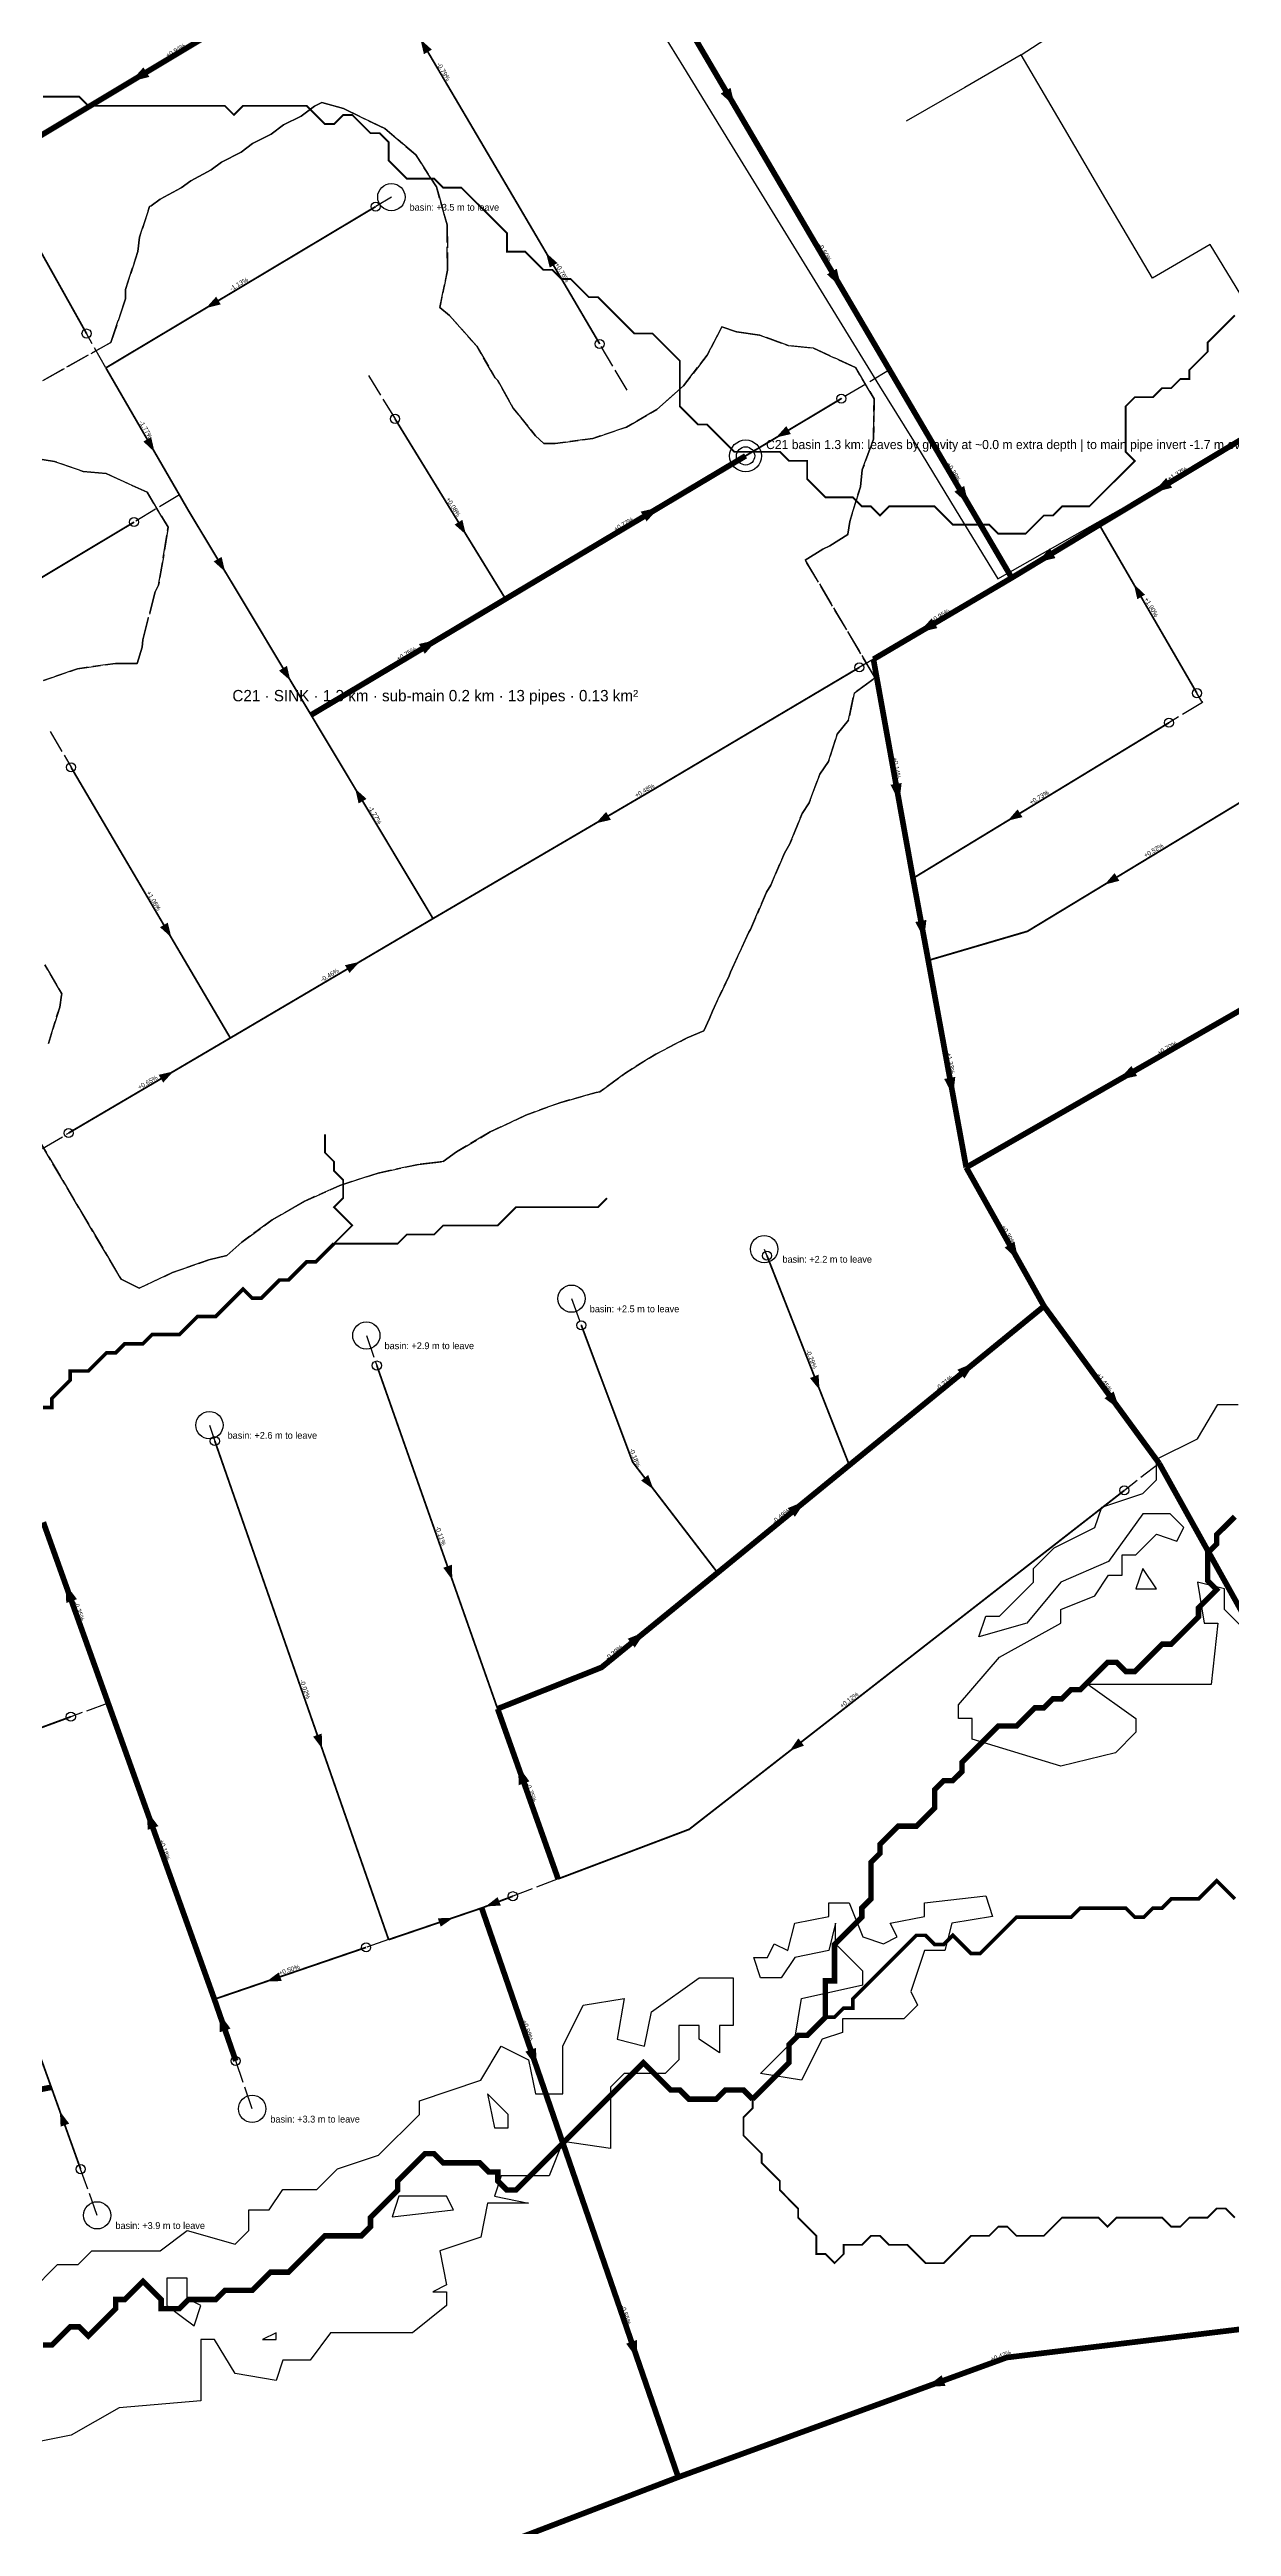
# Model space of a CAD drawing. Header units: metres. Extents: x 442821 to 452274, y 2561971 to 2571293.
# Drawn here: x 445438 to 445958, y 2564924 to 2566013 of the extents above; entities that cross this region are included whole.
import ezdxf
from ezdxf.enums import TextEntityAlignment as Align

# ---------------------------------------------------------------- set-up
doc = ezdxf.new("R2010")
doc.units = ezdxf.units.M
doc.header["$LTSCALE"] = 8
doc.linetypes.add('DASHDOT', pattern=[3.556, 2.54, -0.508, 0, -0.508])
doc.linetypes.add('DASHED', pattern=[1.524, 1.27, -0.254])
for name, color, linetype in [('A_ARROWS', 7, 'Continuous'), ('A_BASINS', 1, 'Continuous'), ('A_BRANCH', 7, 'Continuous'), ('A_BUILT_2006', 252, 'Continuous'), ('A_CATCH_LABEL', 7, 'Continuous'), ('A_CATCHMENTS', 7, 'Continuous'), ('A_GRADIENT', 8, 'Continuous'), ('A_HEAD_GAP', 8, 'Continuous'), ('A_HEADS', 8, 'Continuous'), ('A_LATERAL', 7, 'Continuous'), ('A_OUTLET_LABEL', 7, 'Continuous'), ('A_OUTLETS', 7, 'Continuous'), ('A_STREAMS', 5, 'Continuous'), ('A_SUBMAIN', 7, 'Continuous'), ('A_WADI', 4, 'Continuous')]:
    doc.layers.add(name, color=color, linetype=linetype)

msp = doc.modelspace()

# ---------------------------------------------------------------- linework, layer by layer
at = {"layer": 'A_ARROWS', "color": 1}
for points in [[(445601.3, 2566017.2), (445606.3, 2566012.7), (445602.8, 2566010.7)], [(445473.9, 2565998.7), (445479.5, 2566004.9), (445482.1, 2566000.7)], [(445739.5, 2565987.8), (445733.3, 2565993.4), (445737.6, 2565995.9)], [(445656.5, 2565923.4), (445661.5, 2565918.9), (445658.1, 2565916.9)], [(445786.2, 2565908.2), (445780, 2565913.9), (445784.3, 2565916.4)], [(445842.2, 2565812.8), (445836, 2565818.4), (445840.3, 2565820.9)], [(445923.5, 2565818.1), (445929.1, 2565824.4), (445931.7, 2565820.1)], [(445872.3, 2565787.2), (445877.9, 2565793.5), (445880.4, 2565789.2)], [(445914.9, 2565777.7), (445919.8, 2565773.1), (445916.4, 2565771.1)], [(445820.4, 2565756.5), (445826, 2565762.7), (445828.5, 2565758.4)], [(445811.8, 2565682), (445807.9, 2565689.5), (445812.8, 2565690.3)], [(445859.4, 2565673.7), (445863.8, 2565678.7), (445865.9, 2565675.3)], [(445902, 2565645.6), (445906.4, 2565650.7), (445908.5, 2565647.3)], [(445822.7, 2565621.8), (445818.8, 2565629.2), (445823.7, 2565630.1)], [(445835.4, 2565552.8), (445831.5, 2565560.2), (445836.4, 2565561.1)], [(445908.1, 2565559.7), (445913.8, 2565565.9), (445916.3, 2565561.5)], [(445864.2, 2565480.4), (445858.1, 2565486.1), (445862.4, 2565488.6)], [(445776.7, 2565423.5), (445772.5, 2565428.7), (445776.3, 2565430.2)], [(445845, 2565435.5), (445840.4, 2565428.5), (445837.3, 2565432.4)], [(445908.7, 2565414.8), (445902, 2565419.8), (445906, 2565422.8)], [(445703.7, 2565379.8), (445698.3, 2565383.6), (445701.4, 2565386.1)], [(445770.5, 2565374.7), (445765.9, 2565367.7), (445762.7, 2565371.5)], [(445445.2, 2565338.2), (445450.3, 2565331.5), (445445.6, 2565329.8)], [(445615.3, 2565339.9), (445611.3, 2565345.3), (445615.1, 2565346.6)], [(445700.1, 2565317.2), (445695.5, 2565310.2), (445692.4, 2565314.1)], [(445558.1, 2565265.7), (445554.1, 2565271.1), (445557.9, 2565272.4)], [(445763.6, 2565264.8), (445767.4, 2565270.3), (445769.9, 2565267.1)], [(445644.2, 2565258.1), (445649.2, 2565251.4), (445644.5, 2565249.7)], [(445481, 2565238.4), (445486.1, 2565231.7), (445481.4, 2565230.1)], [(445629.9, 2565196.4), (445635.2, 2565200.5), (445636.6, 2565196.8)], [(445615.7, 2565191.4), (445610.2, 2565187.5), (445608.9, 2565191.2)], [(445533.6, 2565163.4), (445539, 2565167.4), (445540.3, 2565163.6)], [(445512.8, 2565149.5), (445517.8, 2565142.7), (445513.1, 2565141.1)], [(445652.3, 2565125.8), (445647.4, 2565132.6), (445652.1, 2565134.2)], [(445442.8, 2565106.3), (445446.9, 2565100.9), (445443.1, 2565099.6)], [(445696.7, 2564997.4), (445691.7, 2565004.2), (445696.4, 2565005.8)], [(445823.7, 2564985.2), (445830.4, 2564990.3), (445832.1, 2564985.6)]]:
    msp.add_solid(points, dxfattribs=at)
at = {"layer": 'A_ARROWS', "color": 2}
for points in [[(445507, 2565899.1), (445511.5, 2565904.1), (445513.5, 2565900.7)], [(445484.4, 2565835.8), (445479.5, 2565840.4), (445482.9, 2565842.4)], [(445757.6, 2565842.2), (445762.1, 2565847.2), (445764.1, 2565843.7)], [(445706.3, 2565811.5), (445700.7, 2565805.3), (445698.1, 2565809.6)], [(445621.3, 2565799.5), (445616.3, 2565803.9), (445619.7, 2565806)], [(445515.4, 2565783.2), (445510.4, 2565787.7), (445513.9, 2565789.7)], [(445608.8, 2565753.3), (445603.2, 2565747.1), (445600.6, 2565751.4)], [(445544.1, 2565735.3), (445539.1, 2565739.7), (445542.6, 2565741.8)], [(445572.6, 2565687.8), (445577.6, 2565683.3), (445574.1, 2565681.3)], [(445678.4, 2565672.6), (445682.9, 2565677.6), (445685, 2565674.1)], [(445491.8, 2565622.4), (445486.8, 2565626.9), (445490.2, 2565628.9)], [(445574.6, 2565611.7), (445570.1, 2565606.8), (445568.1, 2565610.2)], [(445492.7, 2565563.5), (445488.2, 2565558.6), (445486.2, 2565562)]]:
    msp.add_solid(points, dxfattribs=at)
at = {"layer": 'A_BASINS', "color": 1}
for centre in [(445588.5, 2565947.9), (445752.4, 2565485.4), (445667.7, 2565463.6), (445577.5, 2565447.4), (445508.5, 2565408), (445527.3, 2565107.4), (445459.2, 2565060.6)]:
    msp.add_circle(centre, 6, dxfattribs=at)
at = {"layer": 'A_BRANCH', "color": 1, "const_width": 0.8}
for points in [[(445454.5, 2565887.9), (445413, 2565962.1)], [(445475.4, 2565805), (445315.3, 2565709)], [(445942.6, 2565729.8), (445899.7, 2565803.8)], [(446019.6, 2565716.9), (445868.1, 2565625.1), (445824.5, 2565612.3)]]:
    msp.add_lwpolyline(points, dxfattribs=at)
at = {"layer": 'A_BRANCH', "color": 2, "const_width": 0.8}
for points in [[(445786.3, 2565859.3), (445744.2, 2565834.1)], [(445446.6, 2565536.4), (445517.7, 2565578.2)]]:
    msp.add_lwpolyline(points, dxfattribs=at)
at = {"layer": 'A_BRANCH', "color": 2, "linetype": 'DASHED', "const_width": 0.8}
msp.add_lwpolyline([(445794.2, 2565741.1), (445704.3, 2565687.8), (445606.8, 2565630.7)], dxfattribs=at)
at = {"layer": 'A_BRANCH', "color": 1, "linetype": 'DASHED', "const_width": 0.8}
for points in [[(445910.7, 2565379.3), (445719.4, 2565230.3), (445661.8, 2565208.5)], [(445447.6, 2565279.8), (445388.3, 2565258)], [(445641.9, 2565200.9), (445628.2, 2565195.7)], [(445577.4, 2565178.4), (445510.7, 2565155.6)]]:
    msp.add_lwpolyline(points, dxfattribs=at)
at = {"layer": 'A_BUILT_2006', "color": 252}
for points in [[(445698.4, 2566035.1), (445716.9, 2566005)], [(445865.4, 2566010.4), (445888.6, 2566025.5)], [(445716.9, 2566005), (445737.2, 2565972)], [(445865.4, 2566010.4), (445840.6, 2565996.1)], [(445884.4, 2565978), (445865.4, 2566010.4)], [(445840.6, 2565996.1), (445814.8, 2565981.3)], [(445737.2, 2565972), (445757.1, 2565939.6)], [(445902.6, 2565946.9), (445884.4, 2565978)], [(445757.1, 2565939.6), (445773.5, 2565912.9)], [(445923.1, 2565912.2), (445902.6, 2565946.9)], [(445948.4, 2565927), (445923.1, 2565912.2)], [(445969.2, 2565892.9), (445948.4, 2565927)], [(445773.5, 2565912.9), (445790.5, 2565885.3)], [(445790.5, 2565885.3), (445803, 2565864.8)], [(445803, 2565864.8), (445821.4, 2565835.3)], [(445956.6, 2565837.8), (445989.5, 2565858.7)], [(445821.4, 2565835.3), (445836.8, 2565809.9)], [(445922.6, 2565818.3), (445956.6, 2565837.8)], [(445889, 2565799.3), (445922.6, 2565818.3)], [(445836.8, 2565809.9), (445855.1, 2565780)], [(445855.1, 2565780), (445889, 2565799.3)]]:
    msp.add_lwpolyline(points, dxfattribs=at)
at = {"layer": 'A_CATCHMENTS', "color": 1, "linetype": 'DASHED'}
for points in [[(445431.7, 2565536.5), (445469.7, 2565472.1), (445477.7, 2565468.2), (445492.3, 2565475.1), (445508.2, 2565480.6), (445516.2, 2565482.6), (445522.7, 2565488.4), (445536.1, 2565498.2), (445550.4, 2565506.5), (445565.9, 2565513.4), (445582.7, 2565518.8), (445600.4, 2565522.6), (445611.2, 2565523.9), (445617.1, 2565528.2), (445632, 2565536.9), (445647.6, 2565544.3), (445663, 2565549.9), (445678.5, 2565554.2), (445680.1, 2565554.5), (445691.5, 2565562.9), (445704.7, 2565571.1), (445718.5, 2565578.2), (445725.8, 2565581.3), (445728.3, 2565586.8), (445729.6, 2565590), (445737, 2565605.5), (445737.6, 2565607.2), (445745.6, 2565624.7), (445746.4, 2565625.9), (445753.4, 2565642.3), (445755.3, 2565645.4), (445761.3, 2565659.5), (445763.6, 2565663.5), (445769.1, 2565676.9), (445772.1, 2565681.6), (445776.8, 2565694.2), (445780.6, 2565699.7), (445784.5, 2565711.8), (445789.5, 2565717.9), (445791.9, 2565729.8), (445801.1, 2565736.6), (445770.4, 2565788.3), (445778.2, 2565793.1), (445781.3, 2565794.5), (445789.2, 2565799.6), (445789.2, 2565799.7), (445790, 2565805.3), (445794.7, 2565820.5), (445795.5, 2565828), (445800.5, 2565841.5), (445800.7, 2565859.2), (445792.5, 2565872.9), (445774, 2565881.5), (445762.9, 2565882.6), (445750.4, 2565887.2), (445740.2, 2565888.7), (445733.8, 2565890.8), (445727.3, 2565878.4), (445716.9, 2565864.9), (445705.2, 2565854.5), (445691.9, 2565846.8), (445677, 2565841.8), (445660.5, 2565839.5), (445655.5, 2565839.6), (445651.9, 2565842.9), (445642.1, 2565855.1), (445635.3, 2565867.2), (445634.2, 2565868.4), (445626, 2565882.3), (445614.1, 2565895.8), (445609.8, 2565899.3), (445613.2, 2565915.8), (445613, 2565935.7), (445608.3, 2565952.4), (445599.2, 2565966.5), (445585.6, 2565978), (445567.5, 2565986.8), (445558, 2565989.4), (445554.7, 2565987.8), (445548.8, 2565983.5), (445541.1, 2565979.6), (445541.1, 2565979.6), (445535.6, 2565975.6), (445527.5, 2565971.5), (445522.5, 2565967.7), (445513.9, 2565963.3), (445509.3, 2565959.9), (445500.4, 2565955.1), (445496.1, 2565952), (445486.8, 2565947), (445482.9, 2565944.1), (445482.2, 2565943.7), (445477.8, 2565930.2), (445477.1, 2565923.9), (445471.6, 2565907.2), (445471.7, 2565903.1), (445465.2, 2565884), (445393.4, 2565843.7)], [(445431.3, 2565833.1), (445440.4, 2565831.7), (445453, 2565827.3), (445463.2, 2565826.3), (445481.1, 2565818.1), (445490.4, 2565802.7), (445486.2, 2565777.2), (445484.7, 2565774.4), (445479.2, 2565753.3), (445478.9, 2565750), (445476.8, 2565742.8), (445467.3, 2565742.9), (445450.6, 2565740.5), (445435.6, 2565735.4)], [(445436.2, 2565610.4), (445443.6, 2565597.6), (445443.5, 2565597), (445442.7, 2565591.8), (445437.8, 2565575.8)]]:
    msp.add_lwpolyline(points, dxfattribs=at)
at = {"layer": 'A_CATCHMENTS', "color": 2, "linetype": 'DASHED'}
for points in [[(445393.4, 2565843.7), (445465.2, 2565884), (445471.7, 2565903.1), (445471.6, 2565907.2), (445477.1, 2565923.9), (445477.8, 2565930.2), (445482.2, 2565943.7), (445482.9, 2565944.1), (445486.8, 2565947), (445496.1, 2565952), (445500.4, 2565955.1), (445509.3, 2565959.9), (445513.9, 2565963.3), (445522.5, 2565967.7), (445527.5, 2565971.5), (445535.6, 2565975.6), (445541.1, 2565979.6), (445548.8, 2565983.5), (445554.7, 2565987.8), (445558, 2565989.4), (445567.5, 2565986.8), (445585.6, 2565978), (445599.2, 2565966.5), (445608.3, 2565952.4), (445613, 2565935.7), (445613.2, 2565915.8), (445609.8, 2565899.3), (445614.1, 2565895.8), (445626, 2565882.3), (445634.2, 2565868.4), (445635.3, 2565867.2), (445642.1, 2565855.1), (445651.9, 2565842.9), (445655.5, 2565839.6), (445660.5, 2565839.5), (445677, 2565841.8), (445691.9, 2565846.8), (445705.2, 2565854.5), (445716.9, 2565864.9), (445727.3, 2565878.4), (445733.8, 2565890.8), (445740.2, 2565888.7), (445750.4, 2565887.2), (445762.9, 2565882.6), (445774, 2565881.5), (445792.5, 2565872.9), (445800.7, 2565859.2), (445800.5, 2565841.5), (445795.5, 2565828), (445794.7, 2565820.5), (445790, 2565805.3), (445789.2, 2565799.7), (445789.2, 2565799.6), (445781.3, 2565794.5), (445778.2, 2565793.1), (445770.4, 2565788.3), (445801.1, 2565736.6), (445791.9, 2565729.8), (445789.5, 2565717.9), (445784.5, 2565711.8), (445780.6, 2565699.7), (445776.8, 2565694.2), (445772.1, 2565681.6), (445769.1, 2565676.9), (445763.6, 2565663.5), (445761.3, 2565659.5), (445755.3, 2565645.4), (445753.4, 2565642.3), (445746.4, 2565625.9), (445745.6, 2565624.7), (445737.6, 2565607.2), (445737, 2565605.5), (445729.6, 2565590), (445728.3, 2565586.8), (445725.8, 2565581.3), (445718.5, 2565578.2), (445704.7, 2565571.1), (445691.5, 2565562.9), (445680.1, 2565554.5), (445678.5, 2565554.2), (445663, 2565549.9), (445647.6, 2565544.3), (445632, 2565536.9), (445617.1, 2565528.2), (445611.2, 2565523.9), (445600.4, 2565522.6), (445582.7, 2565518.8), (445565.9, 2565513.4), (445550.4, 2565506.5), (445536.1, 2565498.2), (445522.7, 2565488.4), (445516.2, 2565482.6), (445508.2, 2565480.6), (445492.3, 2565475.1), (445477.7, 2565468.2), (445469.7, 2565472.1), (445431.7, 2565536.5)], [(445435.6, 2565735.4), (445450.6, 2565740.5), (445467.3, 2565742.9), (445476.8, 2565742.8), (445478.9, 2565750), (445479.2, 2565753.3), (445484.7, 2565774.4), (445486.2, 2565777.2), (445490.4, 2565802.7), (445481.1, 2565818.1), (445463.2, 2565826.3), (445453, 2565827.3), (445440.4, 2565831.7), (445431.3, 2565833.1)], [(445437.8, 2565575.8), (445442.7, 2565591.8), (445443.5, 2565597), (445443.5, 2565597), (445443.6, 2565597.6), (445436.2, 2565610.4)]]:
    msp.add_lwpolyline(points, dxfattribs=at)
at = {"layer": 'A_HEAD_GAP', "color": 8, "linetype": 'DASHED'}
for points in [[(445588.5, 2565947.9), (445581.6, 2565943.7)], [(445463, 2565872.8), (445454.5, 2565887.9)], [(445692.1, 2565863), (445680.1, 2565883.3)], [(445807.5, 2565871.9), (445786.3, 2565859.3)], [(445578.4, 2565869.4), (445590.1, 2565850.4)], [(445495.3, 2565817), (445475.4, 2565805)], [(445800.4, 2565744.7), (445794.2, 2565741.1)], [(445944.7, 2565726.2), (445945, 2565725.7), (445930.3, 2565716.8)], [(445944.7, 2565726.2), (445942.6, 2565729.8)], [(445438.5, 2565713), (445447.7, 2565697.2)], [(445424.7, 2565523.4), (445446.6, 2565536.4)], [(445752.4, 2565485.4), (445753.6, 2565482.5)], [(445667.7, 2565463.6), (445672, 2565451.9)], [(445577.5, 2565447.4), (445582.1, 2565434.2)], [(445508.5, 2565408), (445510.9, 2565401)], [(445926, 2565391.2), (445910.7, 2565379.3)], [(445464, 2565285.8), (445447.6, 2565279.8)], [(445661.8, 2565208.5), (445641.9, 2565200.9)], [(445587.3, 2565181.8), (445577.4, 2565178.4)], [(445527.3, 2565107.4), (445520.1, 2565128.5)], [(445459.2, 2565060.6), (445451.9, 2565080.9)]]:
    msp.add_lwpolyline(points, dxfattribs=at)
at = {"layer": 'A_HEADS', "color": 2}
for centre in [(445581.6, 2565943.7), (445786.3, 2565859.3), (445590.1, 2565850.4), (445794.2, 2565741.1), (445447.7, 2565697.2), (445446.6, 2565536.4)]:
    msp.add_circle(centre, 2, dxfattribs=at)
at = {"layer": 'A_HEADS', "color": 1}
for centre in [(445454.5, 2565887.9), (445680.1, 2565883.3), (445475.4, 2565805), (445942.6, 2565729.8), (445930.3, 2565716.8), (445753.6, 2565482.5), (445672, 2565451.9), (445582.1, 2565434.2), (445510.9, 2565401), (445910.7, 2565379.3), (445447.6, 2565279.8), (445641.9, 2565200.9), (445577.4, 2565178.4), (445520.1, 2565128.5), (445451.9, 2565080.9)]:
    msp.add_circle(centre, 2, dxfattribs=at)
at = {"layer": 'A_LATERAL', "color": 1, "linetype": 'DASHDOT', "const_width": 0.8}
for points in [[(445644.2, 2565944.4), (445576.1, 2566060)], [(445753.6, 2565482.5), (445789.8, 2565390.4)], [(445672, 2565451.9), (445694.6, 2565391.7), (445731.9, 2565343.1)], [(445582.1, 2565434.2), (445635.2, 2565283.3)], [(445451.9, 2565080.9), (445439, 2565116.9)]]:
    msp.add_lwpolyline(points, dxfattribs=at)
at = {"layer": 'A_LATERAL', "color": 2, "linetype": 'DASHDOT', "const_width": 0.8}
for points in [[(445581.6, 2565943.7), (445463, 2565872.8)], [(445463, 2565872.8), (445495.3, 2565817)], [(445495.3, 2565817), (445499.1, 2565810.4), (445525.5, 2565766.5)], [(445606.8, 2565630.7), (445553.2, 2565720.2)], [(445517.7, 2565578.2), (445606.8, 2565630.7)]]:
    msp.add_lwpolyline(points, dxfattribs=at)
at = {"layer": 'A_LATERAL', "color": 1, "const_width": 0.8}
for points in [[(445680.1, 2565883.3), (445644.2, 2565944.4)], [(445930.3, 2565716.8), (445817.8, 2565648.4)], [(445425.7, 2565153.9), (445439, 2565116.9)]]:
    msp.add_lwpolyline(points, dxfattribs=at)
at = {"layer": 'A_LATERAL', "color": 2, "linetype": 'DASHED', "const_width": 0.8}
msp.add_lwpolyline([(445590.1, 2565850.4), (445638.7, 2565771.2)], dxfattribs=at)
at = {"layer": 'A_LATERAL', "color": 2, "const_width": 0.8}
for points in [[(445525.5, 2565766.5), (445553.2, 2565720.2)], [(445447.7, 2565697.2), (445517.7, 2565578.2)]]:
    msp.add_lwpolyline(points, dxfattribs=at)
at = {"layer": 'A_LATERAL', "color": 1, "linetype": 'DASHED', "const_width": 0.8}
for points in [[(445510.9, 2565401), (445587.3, 2565181.8)], [(445587.3, 2565181.8), (445628.2, 2565195.7)]]:
    msp.add_lwpolyline(points, dxfattribs=at)
at = {"layer": 'A_OUTLETS', "color": 1}
for radius in [7, 4]:
    msp.add_circle((445744.2, 2565834.1), radius, dxfattribs=at)
at = {"layer": 'A_STREAMS', "color": 5}
for points, const_width in [([(445959.3, 2565895.9), (445955.3, 2565891.9), (445951.3, 2565887.9), (445947.3, 2565883.9), (445947.3, 2565879.9), (445943.3, 2565875.9), (445939.3, 2565871.9), (445939.3, 2565867.9), (445935.3, 2565867.9), (445931.3, 2565863.9), (445927.3, 2565863.9), (445923.3, 2565859.9), (445919.3, 2565859.9), (445915.3, 2565859.9), (445911.3, 2565855.9), (445911.3, 2565851.9), (445911.3, 2565847.9), (445911.3, 2565843.9), (445911.3, 2565839.9), (445911.3, 2565835.9), (445915.3, 2565831.9), (445911.3, 2565827.9), (445907.3, 2565823.9), (445903.3, 2565819.9), (445899.3, 2565815.9), (445895.3, 2565811.9), (445891.3, 2565811.9), (445887.3, 2565811.9), (445883.3, 2565811.9), (445879.3, 2565807.9), (445875.3, 2565807.9), (445871.3, 2565803.9), (445867.3, 2565799.9), (445863.3, 2565799.9), (445859.3, 2565799.9), (445855.3, 2565799.9), (445851.3, 2565803.9), (445847.3, 2565803.9), (445843.3, 2565803.9), (445839.3, 2565803.9), (445835.3, 2565803.9), (445831.3, 2565807.9), (445827.3, 2565811.9), (445823.3, 2565811.9), (445819.3, 2565811.9), (445815.3, 2565811.9), (445811.3, 2565811.9), (445807.3, 2565811.9), (445803.3, 2565807.9), (445799.3, 2565811.9), (445795.3, 2565811.9), (445791.3, 2565815.9), (445787.3, 2565815.9), (445783.3, 2565815.9), (445779.3, 2565815.9), (445775.3, 2565819.9), (445771.3, 2565823.9), (445771.3, 2565827.9), (445771.3, 2565831.9), (445767.3, 2565831.9), (445763.3, 2565831.9), (445759.3, 2565835.9), (445755.3, 2565835.9), (445751.3, 2565835.9), (445747.3, 2565835.9), (445743.3, 2565835.9), (445739.3, 2565835.9), (445735.3, 2565839.9), (445731.3, 2565843.9), (445727.3, 2565847.9), (445723.3, 2565847.9), (445719.3, 2565851.9), (445715.3, 2565855.9), (445715.3, 2565859.9), (445715.3, 2565863.9), (445715.3, 2565867.9), (445715.3, 2565871.9), (445715.3, 2565875.9), (445711.3, 2565879.9), (445707.3, 2565883.9), (445703.3, 2565887.9), (445699.3, 2565887.9), (445695.3, 2565887.9), (445691.3, 2565891.9), (445687.3, 2565895.9), (445683.3, 2565899.9), (445679.3, 2565903.9), (445675.3, 2565903.9), (445671.3, 2565907.9), (445667.3, 2565911.9), (445663.3, 2565911.9), (445659.3, 2565915.9), (445655.3, 2565915.9), (445651.3, 2565919.9), (445647.3, 2565923.9), (445643.3, 2565923.9), (445639.3, 2565923.9), (445639.3, 2565927.9), (445639.3, 2565932), (445635.3, 2565936), (445631.3, 2565940), (445627.3, 2565944), (445623.3, 2565948), (445619.3, 2565952), (445615.3, 2565952), (445611.3, 2565952), (445607.3, 2565956), (445603.3, 2565956), (445599.3, 2565956), (445595.3, 2565956), (445591.3, 2565960), (445587.3, 2565964), (445587.3, 2565968), (445587.3, 2565972), (445583.3, 2565976), (445579.3, 2565976), (445575.3, 2565980), (445571.3, 2565984), (445567.3, 2565984), (445563.3, 2565980), (445559.3, 2565980), (445555.3, 2565984), (445551.3, 2565988), (445547.3, 2565988), (445543.3, 2565988), (445539.3, 2565988), (445535.3, 2565988), (445531.3, 2565988), (445527.3, 2565988), (445523.3, 2565988), (445519.3, 2565984), (445515.3, 2565988), (445511.3, 2565988), (445507.3, 2565988), (445503.3, 2565988), (445499.3, 2565988), (445495.3, 2565988), (445491.3, 2565988), (445487.3, 2565988), (445483.3, 2565988), (445479.3, 2565988), (445475.3, 2565988), (445471.3, 2565988), (445467.3, 2565988), (445463.3, 2565988), (445459.3, 2565988), (445455.3, 2565988), (445451.3, 2565992), (445447.3, 2565992), (445443.3, 2565992), (445439.3, 2565992), (445435.3, 2565992)], 0.8), ([(445559.3, 2565535.8), (445559.3, 2565531.8), (445559.3, 2565527.8), (445563.3, 2565523.8), (445563.3, 2565519.8), (445567.3, 2565515.8), (445567.3, 2565511.8), (445567.3, 2565507.8), (445563.3, 2565503.8), (445567.3, 2565499.8), (445571.3, 2565495.8), (445567.3, 2565491.8), (445563.3, 2565487.8)], 0.8), ([(445683.3, 2565507.8), (445679.3, 2565503.8), (445675.3, 2565503.8), (445671.3, 2565503.8), (445667.3, 2565503.8), (445663.3, 2565503.8), (445659.3, 2565503.8), (445655.3, 2565503.8), (445651.3, 2565503.8), (445647.3, 2565503.8), (445643.3, 2565503.8), (445639.3, 2565499.8), (445635.3, 2565495.8), (445631.3, 2565495.8), (445627.3, 2565495.8), (445623.3, 2565495.8), (445619.3, 2565495.8), (445615.3, 2565495.8), (445611.3, 2565495.8), (445607.3, 2565491.8), (445603.3, 2565491.8), (445599.3, 2565491.8), (445595.3, 2565491.8), (445591.3, 2565487.8), (445587.3, 2565487.8), (445583.3, 2565487.8), (445579.3, 2565487.8), (445575.3, 2565487.8), (445571.3, 2565487.8), (445567.3, 2565487.8), (445563.3, 2565487.8)], 0.8), ([(445563.3, 2565487.8), (445559.3, 2565483.8), (445555.3, 2565479.8), (445551.3, 2565479.8), (445547.3, 2565475.8), (445543.3, 2565471.8), (445539.3, 2565471.8), (445535.3, 2565467.8), (445531.3, 2565463.8), (445527.3, 2565463.8), (445523.3, 2565467.8), (445519.3, 2565463.8), (445515.3, 2565459.8), (445511.3, 2565455.8), (445507.3, 2565455.8), (445503.3, 2565455.8), (445499.3, 2565451.8), (445495.3, 2565447.8), (445491.3, 2565447.8), (445487.3, 2565447.8), (445483.3, 2565447.8), (445479.3, 2565443.8), (445475.3, 2565443.8), (445471.3, 2565443.8), (445467.3, 2565439.8), (445463.3, 2565439.8), (445459.3, 2565435.8), (445455.3, 2565431.8), (445451.3, 2565431.8), (445447.3, 2565431.8), (445447.3, 2565427.8), (445443.3, 2565423.8), (445439.3, 2565419.8), (445439.3, 2565415.8), (445435.3, 2565415.8)], 1.6), ([(445959.3, 2565367.8), (445955.3, 2565363.8), (445951.3, 2565359.8), (445951.3, 2565355.7), (445947.3, 2565351.7), (445947.3, 2565347.7), (445947.3, 2565343.7), (445947.3, 2565339.7), (445951.3, 2565335.7), (445947.3, 2565331.7), (445943.3, 2565327.7), (445943.3, 2565323.7), (445939.3, 2565319.7), (445935.3, 2565315.7), (445931.3, 2565311.7), (445927.3, 2565311.7), (445923.3, 2565307.7), (445919.3, 2565303.7), (445915.3, 2565299.7), (445911.3, 2565299.7), (445907.3, 2565303.7), (445903.3, 2565303.7), (445899.3, 2565299.7), (445895.3, 2565295.7), (445891.3, 2565291.7), (445887.3, 2565291.7), (445883.3, 2565287.7), (445879.3, 2565287.7), (445875.3, 2565283.7), (445871.3, 2565283.7), (445867.3, 2565279.7), (445863.3, 2565275.7), (445859.3, 2565275.7), (445855.3, 2565275.7), (445851.3, 2565271.7), (445847.3, 2565267.7), (445843.3, 2565263.7), (445839.3, 2565259.7), (445839.3, 2565255.7), (445835.3, 2565251.7), (445831.3, 2565251.7), (445827.3, 2565247.7), (445827.3, 2565243.7), (445827.3, 2565239.7), (445823.3, 2565235.7), (445819.3, 2565231.7), (445815.3, 2565231.7), (445811.3, 2565231.7), (445807.3, 2565227.7), (445803.3, 2565223.7), (445803.3, 2565219.7), (445799.3, 2565215.7), (445799.3, 2565211.7), (445799.3, 2565207.7), (445799.3, 2565203.7), (445799.3, 2565199.7), (445795.3, 2565195.7), (445795.3, 2565191.7), (445791.3, 2565187.7), (445787.3, 2565183.7), (445783.3, 2565179.7), (445783.3, 2565175.7), (445783.3, 2565171.7), (445783.3, 2565167.7), (445783.3, 2565163.7), (445779.3, 2565163.7), (445779.3, 2565159.7), (445779.3, 2565155.7), (445779.3, 2565151.7), (445779.3, 2565147.7)], 2.4), ([(445959.3, 2565199.7), (445955.3, 2565203.7), (445951.3, 2565207.7), (445947.3, 2565203.7), (445943.3, 2565199.7), (445939.3, 2565199.7), (445935.3, 2565199.7), (445931.3, 2565199.7), (445927.3, 2565195.7), (445923.3, 2565195.7), (445919.3, 2565191.7), (445915.3, 2565191.7), (445911.3, 2565195.7), (445907.3, 2565195.7), (445903.3, 2565195.7), (445899.3, 2565195.7), (445895.3, 2565195.7), (445891.3, 2565195.7), (445887.3, 2565191.7), (445883.3, 2565191.7), (445879.3, 2565191.7), (445875.3, 2565191.7), (445871.3, 2565191.7), (445867.3, 2565191.7), (445863.3, 2565191.7), (445859.3, 2565187.7), (445855.3, 2565183.7), (445851.3, 2565179.7), (445847.3, 2565175.7), (445843.3, 2565175.7), (445839.3, 2565179.7), (445835.3, 2565183.7), (445831.3, 2565179.7), (445827.3, 2565179.7), (445823.3, 2565183.7), (445819.3, 2565183.7), (445815.3, 2565179.7), (445811.3, 2565175.7), (445807.3, 2565171.7), (445803.3, 2565167.7), (445799.3, 2565163.7), (445795.3, 2565159.7), (445791.3, 2565155.7), (445791.3, 2565151.7), (445787.3, 2565151.7), (445783.3, 2565147.7), (445779.3, 2565147.7)], 1.6), ([(445779.3, 2565147.7), (445775.3, 2565143.7), (445771.3, 2565139.7), (445767.3, 2565139.7), (445763.3, 2565135.7), (445763.3, 2565131.7), (445763.3, 2565127.7), (445759.3, 2565123.7), (445755.3, 2565119.7), (445751.3, 2565115.7), (445747.3, 2565111.7)], 2.4), ([(445747.3, 2565111.7), (445743.3, 2565115.7), (445739.3, 2565115.7), (445735.3, 2565115.7), (445731.3, 2565111.7), (445727.3, 2565111.7), (445723.3, 2565111.7), (445719.3, 2565111.7), (445715.3, 2565115.7), (445711.3, 2565115.7), (445707.3, 2565119.7), (445703.3, 2565123.7), (445699.3, 2565127.7), (445695.3, 2565123.7), (445691.3, 2565119.7), (445687.3, 2565115.7), (445683.3, 2565111.7), (445679.3, 2565107.7), (445675.3, 2565103.7), (445671.3, 2565099.7), (445667.3, 2565095.7), (445663.3, 2565091.7), (445659.3, 2565087.7), (445655.3, 2565083.7), (445651.3, 2565079.7), (445647.3, 2565075.7), (445643.3, 2565071.7), (445639.3, 2565071.7), (445635.3, 2565075.7), (445635.3, 2565079.7), (445631.3, 2565079.7), (445627.3, 2565083.7), (445623.3, 2565083.7), (445619.3, 2565083.7), (445615.3, 2565083.7), (445611.3, 2565083.7), (445607.3, 2565087.7), (445603.3, 2565087.7), (445599.3, 2565083.7), (445595.3, 2565079.7), (445591.3, 2565075.7), (445591.3, 2565071.7), (445587.3, 2565067.6), (445583.3, 2565063.6), (445579.3, 2565059.6), (445579.3, 2565055.6), (445575.3, 2565051.6), (445571.3, 2565051.6), (445567.3, 2565051.6), (445563.3, 2565051.6), (445559.3, 2565051.6), (445555.3, 2565047.6), (445551.3, 2565043.6), (445547.3, 2565039.6), (445543.3, 2565035.6), (445539.3, 2565035.6), (445535.3, 2565035.6), (445531.3, 2565031.6), (445527.3, 2565027.6), (445523.3, 2565027.6), (445519.3, 2565027.6), (445515.3, 2565027.6), (445511.3, 2565023.6), (445507.3, 2565023.6), (445503.3, 2565023.6), (445499.3, 2565023.6), (445495.3, 2565019.6), (445491.3, 2565019.6), (445487.3, 2565019.6), (445487.3, 2565023.6), (445483.3, 2565027.6), (445479.3, 2565031.6), (445475.3, 2565027.6), (445471.3, 2565023.6), (445467.3, 2565023.6), (445467.3, 2565019.6), (445463.3, 2565015.6), (445459.3, 2565011.6), (445455.3, 2565007.6), (445451.3, 2565011.6), (445447.3, 2565011.6), (445443.3, 2565007.6), (445439.3, 2565003.6), (445435.3, 2565003.6)], 2.4), ([(445959.3, 2565059.6), (445955.3, 2565063.6), (445951.3, 2565063.6), (445947.3, 2565059.6), (445943.3, 2565059.6), (445939.3, 2565059.6), (445935.3, 2565055.6), (445931.3, 2565055.6), (445927.3, 2565059.6), (445923.3, 2565059.6), (445919.3, 2565059.6), (445915.3, 2565059.6), (445911.3, 2565059.6), (445907.3, 2565059.6), (445903.3, 2565055.6), (445899.3, 2565059.6), (445895.3, 2565059.6), (445891.3, 2565059.6), (445887.3, 2565059.6), (445883.3, 2565059.6), (445879.3, 2565055.6), (445875.3, 2565051.6), (445871.3, 2565051.6), (445867.3, 2565051.6), (445863.3, 2565051.6), (445859.3, 2565055.6), (445855.3, 2565055.6), (445851.3, 2565051.6), (445847.3, 2565051.6), (445843.3, 2565051.6), (445839.3, 2565047.6), (445835.3, 2565043.6), (445831.3, 2565039.6), (445827.3, 2565039.6), (445823.3, 2565039.6), (445819.3, 2565043.6), (445815.3, 2565047.6), (445811.3, 2565047.6), (445807.3, 2565047.6), (445803.3, 2565051.6), (445799.3, 2565051.6), (445795.3, 2565047.6), (445791.3, 2565047.6), (445787.3, 2565047.6), (445787.3, 2565043.6), (445783.3, 2565039.6), (445779.3, 2565043.6), (445775.3, 2565043.6), (445775.3, 2565047.6), (445775.3, 2565051.6), (445771.3, 2565055.6), (445767.3, 2565059.6), (445767.3, 2565063.6), (445763.3, 2565067.6), (445759.3, 2565071.7), (445759.3, 2565075.7), (445755.3, 2565079.7), (445751.3, 2565083.7), (445751.3, 2565087.7), (445747.3, 2565091.7), (445743.3, 2565095.7), (445743.3, 2565099.7), (445743.3, 2565103.7), (445747.3, 2565107.7), (445747.3, 2565111.7)], 0.8)]:
    msp.add_lwpolyline(points, dxfattribs=dict(at, const_width=const_width))
at = {"layer": 'A_SUBMAIN', "color": 1, "const_width": 2.5}
for points in [[(445576.1, 2566060), (445413, 2565962.1)], [(445720.6, 2566020), (445747.9, 2565973.5)], [(445969.9, 2565846), (445899.7, 2565803.8)], [(446019.4, 2565623.5), (445841.2, 2565521.3)], [(445824.5, 2565612.3), (445841.2, 2565521.3)], [(445875.4, 2565460.3), (445926, 2565391.2)], [(445628.2, 2565195.7), (445665.7, 2565087.1)]]:
    msp.add_lwpolyline(points, dxfattribs=at)
at = {"layer": 'A_SUBMAIN', "color": 1, "linetype": 'DASHDOT', "const_width": 2.5}
for points in [[(445747.9, 2565973.5), (445807.5, 2565871.9)], [(445861.2, 2565780.5), (445800.4, 2565744.7)], [(445789.8, 2565390.4), (445875.4, 2565460.3)], [(445731.9, 2565343.1), (445789.8, 2565390.4)], [(445464, 2565285.8), (445435.5, 2565365.3)], [(445635.2, 2565283.3), (445680.9, 2565301.5), (445731.9, 2565343.1)], [(445661.8, 2565208.5), (445635.2, 2565283.3)], [(445520.1, 2565128.5), (445510.7, 2565155.6)], [(445665.7, 2565087.1), (445714.6, 2564945.5)]]:
    msp.add_lwpolyline(points, dxfattribs=at)
at = {"layer": 'A_SUBMAIN', "color": 1, "linetype": 'DASHED', "const_width": 2.5}
for points in [[(445807.5, 2565871.9), (445861.2, 2565780.5)], [(445899.7, 2565803.8), (445861.2, 2565780.5)], [(445800.4, 2565744.7), (445817.8, 2565648.4)], [(445817.8, 2565648.4), (445824.5, 2565612.3)], [(445841.2, 2565521.3), (445875.4, 2565460.3)], [(445926, 2565391.2), (445974, 2565305), (445984.7, 2565251.1), (446002.1, 2565207.6)], [(445510.7, 2565155.6), (445464, 2565285.8)], [(445439, 2565116.9), (445329.8, 2565094.7)], [(446007, 2565016), (445859, 2564998.1), (445714.6, 2564945.5)], [(445714.6, 2564945.5), (445432.1, 2564837.4), (445379.9, 2564810.1)]]:
    msp.add_lwpolyline(points, dxfattribs=at)
at = {"layer": 'A_SUBMAIN', "color": 2, "const_width": 2.5}
for points in [[(445638.7, 2565771.2), (445744.2, 2565834.1)], [(445553.2, 2565720.2), (445638.7, 2565771.2)]]:
    msp.add_lwpolyline(points, dxfattribs=at)
at = {"layer": 'A_WADI', "color": 4}
for points in [[(445969.8, 2565312), (445954.8, 2565327), (445954.8, 2565336), (445942.8, 2565339), (445945.8, 2565321), (445951.8, 2565321), (445948.8, 2565294), (445894.8, 2565294), (445915.8, 2565279), (445915.8, 2565273), (445906.8, 2565264), (445882.8, 2565258), (445843.8, 2565270), (445843.8, 2565279), (445837.8, 2565279), (445837.8, 2565285), (445855.8, 2565306), (445882.8, 2565321), (445882.8, 2565327), (445897.8, 2565333), (445903.8, 2565342), (445909.8, 2565342), (445909.8, 2565351), (445915.8, 2565351), (445924.8, 2565360), (445933.8, 2565357), (445936.8, 2565363), (445930.8, 2565369), (445918.8, 2565369), (445903.8, 2565348), (445882.8, 2565339), (445867.8, 2565321), (445846.8, 2565315), (445849.8, 2565324), (445855.8, 2565324), (445870.8, 2565339), (445870.8, 2565345), (445879.8, 2565354), (445897.8, 2565363), (445900.8, 2565372), (445918.8, 2565378), (445924.8, 2565384), (445924.8, 2565393), (445942.8, 2565402), (445951.8, 2565417), (445960.8, 2565417)], [(445429.8, 2565027), (445441.8, 2565039), (445450.8, 2565039), (445456.8, 2565045), (445486.8, 2565045), (445498.8, 2565054), (445519.8, 2565048), (445525.8, 2565054), (445525.8, 2565063), (445534.8, 2565063), (445540.8, 2565072), (445555.8, 2565072), (445564.8, 2565081), (445582.8, 2565087), (445600.8, 2565105), (445600.8, 2565111), (445627.8, 2565120), (445636.8, 2565135), (445648.8, 2565129), (445651.8, 2565114), (445663.8, 2565114), (445663.8, 2565135), (445672.8, 2565153), (445690.8, 2565156), (445687.8, 2565138), (445699.8, 2565135), (445702.8, 2565150), (445723.8, 2565165), (445738.8, 2565165), (445738.8, 2565165), (445738.8, 2565144), (445732.8, 2565144), (445732.8, 2565132), (445723.8, 2565138), (445723.8, 2565144), (445714.8, 2565144), (445714.8, 2565129), (445708.8, 2565123), (445690.8, 2565123), (445684.8, 2565117), (445684.8, 2565090), (445663.8, 2565093), (445657.8, 2565078), (445636.8, 2565078), (445633.8, 2565069), (445648.8, 2565066), (445630.8, 2565066), (445627.8, 2565051), (445609.8, 2565045), (445612.8, 2565030), (445606.8, 2565027), (445612.8, 2565027), (445612.8, 2565021), (445597.8, 2565009), (445561.8, 2565009), (445552.8, 2564997), (445540.8, 2564997), (445537.8, 2564988), (445519.8, 2564991), (445510.8, 2565006), (445504.8, 2565006), (445504.8, 2564979), (445468.8, 2564976), (445447.8, 2564964), (445387.8, 2564952)]]:
    msp.add_lwpolyline(points, dxfattribs=at)
for points in [[(445924.8, 2565336), (445918.8, 2565345), (445915.8, 2565336), (445924.8, 2565336)], [(445852.8, 2565192), (445834.8, 2565189), (445831.8, 2565177), (445822.8, 2565177), (445816.8, 2565159), (445819.8, 2565153), (445813.8, 2565147), (445786.8, 2565147), (445786.8, 2565141), (445777.8, 2565138), (445768.8, 2565120), (445750.8, 2565123), (445765.8, 2565138), (445768.8, 2565156), (445795.8, 2565162), (445795.8, 2565168), (445783.8, 2565180), (445783.8, 2565189), (445780.8, 2565177), (445765.8, 2565174), (445759.8, 2565165), (445750.8, 2565165), (445747.8, 2565174), (445753.8, 2565174), (445756.8, 2565180), (445762.8, 2565177), (445765.8, 2565189), (445780.8, 2565192), (445780.8, 2565198), (445789.8, 2565198), (445795.8, 2565183), (445804.8, 2565180), (445810.8, 2565183), (445807.8, 2565189), (445822.8, 2565192), (445822.8, 2565198), (445849.8, 2565201), (445852.8, 2565192)], [(445633.8, 2565099), (445639.8, 2565099), (445639.8, 2565105), (445630.8, 2565114), (445633.8, 2565099)], [(445588.8, 2565060), (445615.8, 2565063), (445612.8, 2565069), (445591.8, 2565069), (445588.8, 2565060)], [(445489.8, 2565021), (445501.8, 2565012), (445504.8, 2565021), (445498.8, 2565024), (445498.8, 2565033), (445489.8, 2565033), (445489.8, 2565021)], [(445537.8, 2565006), (445537.8, 2565009), (445531.8, 2565006), (445537.8, 2565006)]]:
    msp.add_lwpolyline(points, close=True, dxfattribs=at)

# ---------------------------------------------------------------- texts
at = {"layer": 'A_BASINS', "color": 1}
for s, p in [('basin: +3.5 m to leave', (445596.5, 2565941.9)), ('basin: +2.2 m to leave', (445760.4, 2565479.4)), ('basin: +2.5 m to leave', (445675.7, 2565457.6)), ('basin: +2.9 m to leave', (445585.5, 2565441.4)), ('basin: +2.6 m to leave', (445516.5, 2565402)), ('basin: +3.3 m to leave', (445535.3, 2565101.4)), ('basin: +3.9 m to leave', (445467.2, 2565054.6))]:
    msp.add_text(s, height=3, dxfattribs=at).set_placement(p)
at = {"layer": 'A_CATCH_LABEL', "color": 2}
msp.add_text('C21 · SINK · 1.3 km · sub-main 0.2 km · 13 pipes · 0.13 km²', height=5, dxfattribs=at).set_placement((445607.8, 2565728.7), align=Align.MIDDLE_CENTER)
at = {"layer": 'A_GRADIENT', "color": 1}
for s, rotation, p in [('+0.94%', 30.9822, (445494.5, 2566011)), ('-0.79%', 300.5073, (445610.1, 2566002.2)), ('-0.60%', -59.5851, (445777.7, 2565922.7)), ('+0.76%', 300.5073, (445662.2, 2565913.9)), ('+0.38%', -59.5851, (445834.3, 2565826.2)), ('+1.37%', 31.0218, (445934.8, 2565824.9)), ('-0.95%', 30.4946, (445830.8, 2565762.6)), ('+1.90%', 300.078, (445921.2, 2565766.8)), ('+0.14%', -79.7284, (445809.1, 2565696.6)), ('+0.73%', 31.2875, (445874.1, 2565682.6)), ('+0.52%', 31.2128, (445924.4, 2565659.3)), ('+1.33%', -79.583, (445832.8, 2565566.8)), ('+0.70%', 29.8371, (445930.3, 2565572.4)), ('+0.39%', -60.7229, (445858.3, 2565490.8)), ('-0.29%', -68.5315, (445771.7, 2565436.4)), ('-0.21%', 39.2361, (445832.6, 2565425.4)), ('+1.45%', -53.8025, (445900.7, 2565425.8)), ('-0.18%', -69.4682, (445694.1, 2565393.1)), ('-0.49%', 39.2361, (445760.8, 2565366.8)), ('-0.11%', -70.6191, (445608.7, 2565358.8)), ('-0.35%', 289.7344, (445449.8, 2565325.6)), ('-0.39%', 39.2361, (445687.4, 2565306.8)), ('-0.02%', -70.7789, (445549.1, 2565291.4)), ('+0.12%', 37.9059, (445790.7, 2565285.9)), ('-0.75%', 289.5462, (445648.5, 2565245.9)), ('+0.18%', 289.7344, (445487.4, 2565220.7)), ('+0.50%', 18.8654, (445544.1, 2565167)), ('+0.98%', -70.9543, (445647, 2565141.4)), ('-0.55%', -70.9543, (445690.1, 2565016.3)), ('+0.47%', 19.9934, (445856.9, 2564997.3))]:
    msp.add_text(s, height=2, rotation=rotation, dxfattribs=at).set_placement(p, align=Align.BOTTOM_CENTER)
at = {"layer": 'A_GRADIENT', "color": 2}
for s, rotation, p in [('-1.13%', 30.8988, (445522.3, 2565908.3)), ('-1.77%', -59.9037, (445479.2, 2565844.9)), ('+0.08%', -58.4654, (445614.4, 2565810.8)), ('+0.72%', 30.8242, (445691.4, 2565802.7)), ('+0.75%', 30.8242, (445595.9, 2565745.7)), ('+0.48%', 30.3449, (445700.6, 2565685.6)), ('-1.27%', 300.9148, (445580, 2565675.4)), ('+1.06%', -59.5397, (445482.7, 2565637.7)), ('-0.46%', 30.4946, (445562.2, 2565604.5)), ('+0.65%', 30.4946, (445482.2, 2565557.3))]:
    msp.add_text(s, height=2, rotation=rotation, dxfattribs=at).set_placement(p, align=Align.BOTTOM_CENTER)
at = {"layer": 'A_OUTLET_LABEL', "color": 1}
msp.add_text('C21 basin 1.3 km: leaves by gravity at ~0.0 m extra depth | to main pipe invert -1.7 m over 1.20 km | to STP +14.8 m over 2.83 km', height=4, dxfattribs=at).set_placement((445753.2, 2565837.1))

doc.saveas('drawing.dxf')
